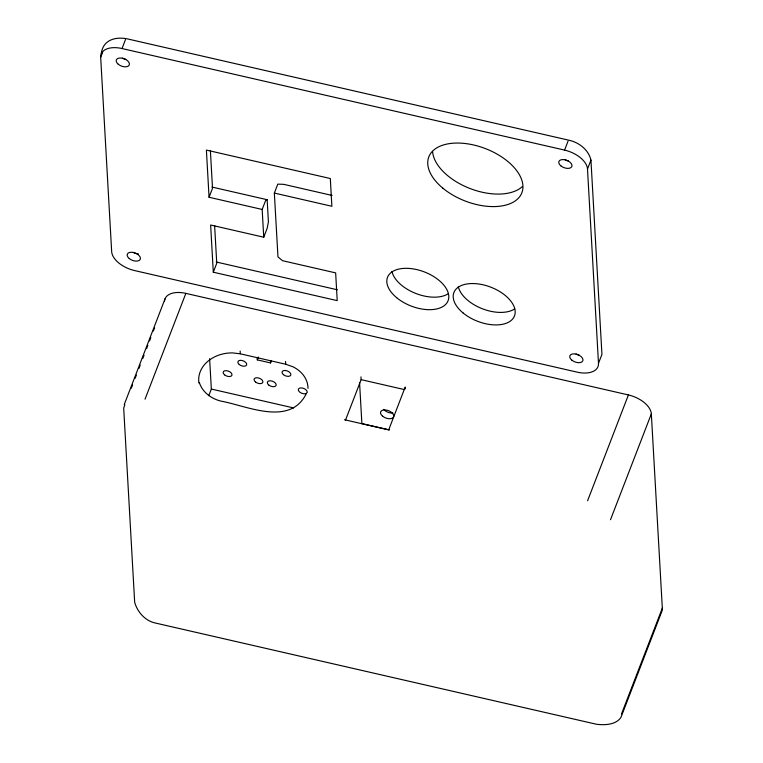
<?xml version="1.0" encoding="UTF-8"?>
<svg xmlns="http://www.w3.org/2000/svg" width="763" height="763" viewBox="0 0 763 763"><rect width="100%" height="100%" fill="white"/><g stroke="black" fill="none" stroke-linecap="round" stroke-linejoin="round"><path stroke-width="1.14" d="M101.231 53.915C102.824 39.771 115.423 36.5 127.297 38.865L569.274 140.306C579.184 142.538 588.664 149.939 590.943 160.125L601.94 354.404L598.488 363.341A23.195 13.066 21.1 0 1 577.143 372.144L134.584 270.569A23.195 13.066 21.1 0 1 111.665 251.609L100.678 57.33L102.595 52.37M100.678 57.33A23.195 13.066 21.1 0 1 122.023 48.536L125.466 39.6M124.226 404.571L165.056 298.762M124.874 404.895L123.682 407.986L134.669 602.274C137.302 611.812 145.094 620.796 155.089 622.961L596.494 724.259C604.763 725.251 615.884 724.945 620.939 717.42L661.769 611.602A23.195 13.066 21.1 0 0 662.322 608.187L651.335 413.908A23.195 13.066 21.1 0 0 628.416 394.948L185.857 293.374A23.195 13.066 21.1 0 0 164.522 300.984M131.303 388.243L132.571 384.943M135.118 378.343L136.396 375.043M138.942 368.443L140.211 365.143M142.757 358.543L144.035 355.253M146.582 348.653L147.85 345.353M149.548 340.947L150.826 337.647M153.373 331.047L154.641 327.747M332.086 195.442L283.76 184.35L277.799 184.131L274.346 193.068L277.961 256.902L282.539 260.698L335.653 272.887L337.217 300.641L213.297 272.2L210.636 225.018L263.74 237.207L262.167 209.453L209.062 197.264L212.515 188.327L210.378 150.578M145.027 399.192L185.857 293.374M213.297 272.2L216.749 263.264L214.613 225.514M262.167 209.453L265.619 200.516L267.155 199.715L268.414 221.919L267.184 228.271L263.74 237.207M208.766 395.701L211.341 389.054L209.615 358.667M271.313 361.023L270.579 362.93L257.303 359.878L258.399 357.017M345.439 420.299L361.128 379.65L360.966 376.874M598.488 363.341L587.5 169.062A23.195 13.066 21.1 0 0 564.582 150.101L568.034 141.165M587.5 169.062L590.943 160.125M587.586 500.766L628.416 394.948M610.505 519.717L651.335 413.908M621.492 713.996L662.322 608.187M306.383 393.479C289.978 427.108 246.506 405.592 220.831 401.09C211.275 398.725 202.405 392.22 199.334 382.568M308.014 388.396A32.551 26.056 -3.2 0 0 292.868 366.745L285.724 364.237L240.307 353.813L232.543 352.897A32.551 26.056 -3.2 0 0 198.99 383.121M122.023 48.536L564.582 150.101M274.346 193.068L331.876 206.277L330.312 178.523L206.392 150.082L209.062 197.264M211.923 187.04L267.155 199.715M216.167 261.976L337.399 289.797M361.128 379.65L404.247 389.55M211.341 389.054L293.669 407.947M389.54 429.95L361.881 423.608L359.573 382.702M344.437 419.726L388.691 429.884L405.22 387.032L405.325 388.882M285.562 361.462L285.724 364.237M270.455 360.842L270.579 362.93M257.179 357.799L257.303 359.878M240.145 351.037L240.307 353.813M522.216 186.687A49.862 28.097 21.1 0 1 469.483 188.308A49.862 28.097 21.1 0 1 432.592 151.389M568.368 160.993A6.953 3.92 21.1 0 1 565.011 159.677M579.355 355.272A6.953 3.92 21.1 0 1 576.008 353.956M125.8 59.428A6.953 3.92 21.1 0 1 122.452 58.102M138.504 253.965A6.972 3.929 21.1 0 1 133.439 252.391M448.348 293.66A32.466 18.293 21.1 0 1 415.682 293.412A32.466 18.293 21.1 0 1 391.944 271.447M514.729 308.891A32.466 18.293 21.1 0 1 482.063 308.653A32.466 18.293 21.1 0 1 458.325 286.678M307.069 392.554A4.635 2.613 21.1 0 1 300.031 392.335A4.635 2.613 21.1 0 1 300.736 387.909A4.635 2.613 21.1 0 1 307.184 391.867M392.859 412.983A6.953 3.92 21.1 0 1 383.713 409.378M442.893 188.203A49.862 28.097 21.1 0 0 521.73 193.096A49.862 28.097 21.1 0 0 461.396 143.177A49.862 28.097 21.1 0 0 442.893 188.203M560.843 165.848A6.953 3.92 21.1 0 0 571.84 166.534A6.953 3.92 21.1 0 0 563.428 159.572A6.953 3.92 21.1 0 0 560.843 165.848M129.262 258.562A6.972 3.929 21.1 0 0 140.278 259.248A6.972 3.929 21.1 0 0 131.846 252.267A6.972 3.929 21.1 0 0 129.262 258.562M118.275 64.273A6.953 3.92 21.1 0 0 129.281 64.96A6.953 3.92 21.1 0 0 120.859 57.998A6.953 3.92 21.1 0 0 118.275 64.273M571.83 360.126A6.953 3.92 21.1 0 0 582.837 360.813A6.953 3.92 21.1 0 0 574.415 353.851A6.953 3.92 21.1 0 0 571.83 360.126M463.065 312.944A32.466 18.293 21.1 0 0 514.405 316.13A32.466 18.293 21.1 0 0 475.111 283.626A32.466 18.293 21.1 0 0 463.065 312.944M396.684 297.713A32.466 18.293 21.1 0 0 448.015 300.899A32.466 18.293 21.1 0 0 408.73 268.395A32.466 18.293 21.1 0 0 396.684 297.713M382.606 416.197A6.953 3.92 21.1 0 0 393.603 416.884A6.953 3.92 21.1 0 0 385.191 409.912A6.953 3.92 21.1 0 0 382.606 416.197M283.445 374.662A4.635 2.613 21.1 0 0 290.77 375.119A4.635 2.613 21.1 0 0 285.162 370.475A4.635 2.613 21.1 0 0 283.445 374.662M268.738 384.991A4.635 2.613 21.1 0 0 276.072 385.439A4.635 2.613 21.1 0 0 270.455 380.794A4.635 2.613 21.1 0 0 268.738 384.991M239.267 364.523A4.635 2.613 21.1 0 0 246.602 364.981A4.635 2.613 21.1 0 0 240.984 360.336A4.635 2.613 21.1 0 0 239.267 364.523M255.462 381.939A4.635 2.613 21.1 0 0 262.796 382.397A4.635 2.613 21.1 0 0 257.179 377.752A4.635 2.613 21.1 0 0 255.462 381.939M224.56 374.852A4.635 2.613 21.1 0 0 231.895 375.301A4.635 2.613 21.1 0 0 226.277 370.656A4.635 2.613 21.1 0 0 224.56 374.852"/></g></svg>
